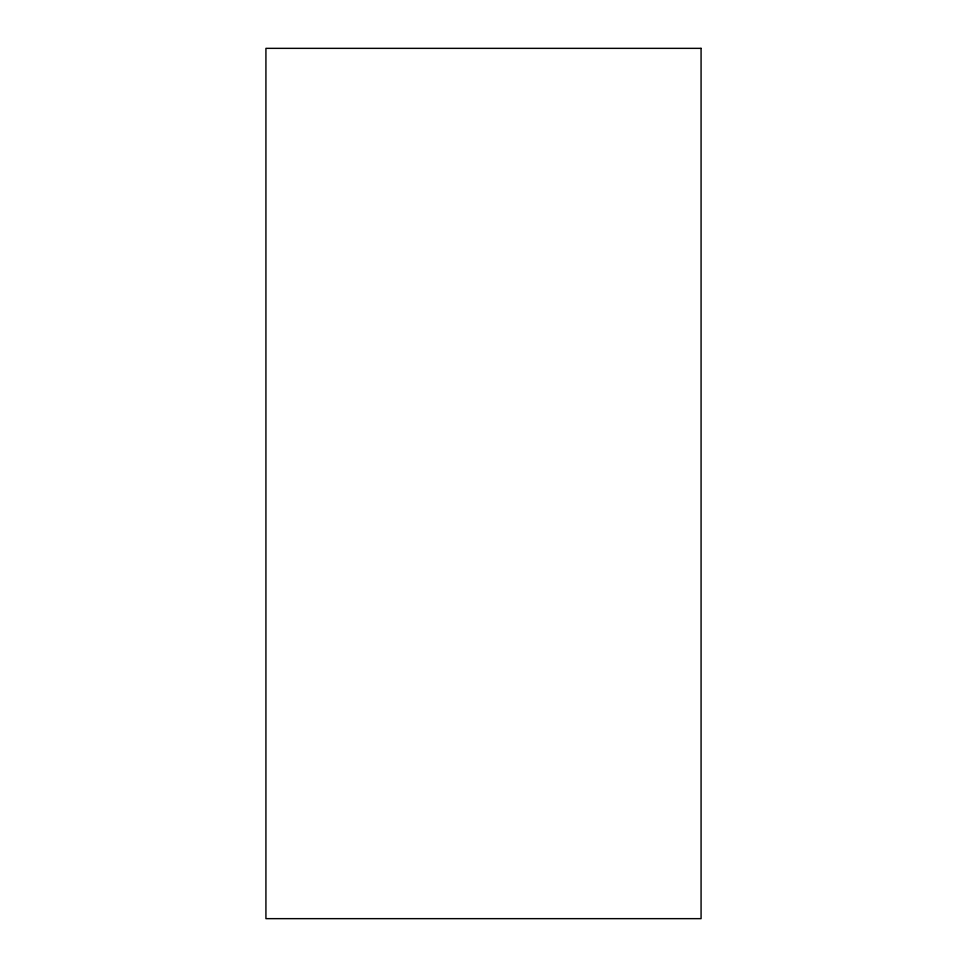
<?xml version="1.0" encoding="UTF-8"?>
<svg xmlns="http://www.w3.org/2000/svg" width="967" height="967" viewBox="0 0 967 967"><rect width="100%" height="100%" fill="white"/><g stroke="black" fill="none" stroke-linecap="round" stroke-linejoin="round"><path stroke-width="1.45" d="M701.075 48.35L265.925 48.35L265.925 918.65L701.075 918.65L701.075 48.35"/></g></svg>
